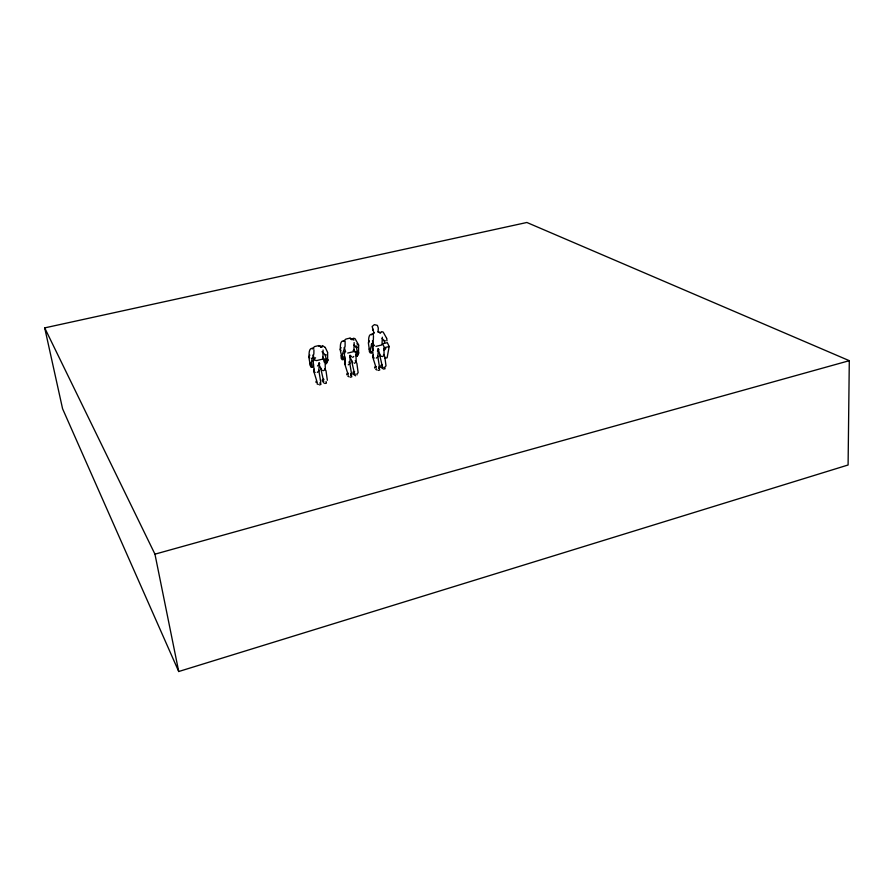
<?xml version="1.0" encoding="UTF-8"?>
<svg xmlns="http://www.w3.org/2000/svg" width="894" height="894" viewBox="0 0 894 894"><rect width="100%" height="100%" fill="white"/><g stroke="black" fill="none" stroke-linecap="round" stroke-linejoin="round"><path stroke-width="1.34" d="M849.3 360.684L848.093 464.992L178.722 671.517L62.58 408.748L44.7 327.886L526.868 222.483L849.3 360.684L154.953 554.168L44.7 327.886M341.039 355.6L341.262 358.438L342.156 359.712L343.452 359.645L342.335 357.488L343.609 359.41M374.027 333.306L372.15 326.466L374.385 324.645L377.38 325.371L378.296 328.02L378.073 332.367M356.125 345.799L357.332 352.135L358.516 352.27L358.65 345.084L356.874 343.777M319.225 362.919L318.856 370.988L317.281 372.407M344.671 351.744L344.469 354.18M350.303 355.387L349.811 363.422L348.258 364.83M313.358 361.701L313.57 359.243L315.604 357.812M372.82 345.084L373.223 350.392M378.43 348.694L377.827 356.706L376.296 358.103M315.973 382.353L316.118 381.269M346.749 374.754L346.906 373.681L348.224 373.223M374.597 368.004L374.765 366.931L376.061 366.484M322.913 358.315L323.08 350.001M353.946 350.828L354.136 342.57M384.007 350.169L384.454 347.677L382.61 343.799L387.325 342.659L389.169 346.526L387.113 357.768L384.778 358.349M382.029 344.168L382.341 337.183M370.496 350.973L371.58 352.94L370.284 352.996L369.401 351.733L369.222 348.906L369.982 348.436M358.148 346.492L358.583 344.883L355.063 338.703L353.588 338.211L351.655 339.72M312.196 358.304L311.168 363.299L309.961 363.724L308.832 356.929L309.838 355.052M340.994 350.627L340.413 349.52C340.212 346.425 339.943 338.982 345.118 341.284L345.095 346.313L341.698 356.348L340.089 349.42L341.095 347.565M371.68 344.112L370.496 349.073L369.3 349.487L368.362 342.748L369.378 340.905M357.142 351.409L356.371 356.315M314.42 369.244L313.593 370.786L317.314 382.755M345.375 361.701L344.548 363.232L348.258 375.1M373.39 355.007L372.563 356.527L376.273 368.306M370.395 351.331L370.496 348.861M357.555 373.401L358.136 372.664L356.862 363.31L355.264 360.617M327.003 362.673L326.053 363.869L327.662 360.461L327.495 359.265L326.254 358.874L325.517 363.813M357.879 355.175L356.918 356.371L358.505 353.521L357.924 351.51M384.856 349.71L385.828 348.515M379.838 333.127L381.716 331.629L383.202 332.121L386.644 338.256M320.521 347.151L322.51 345.609L325.26 347.453M312.229 348.883L314.565 346.581L318.823 345.565L321.874 347.04M343.397 341.452L345.788 339.15L347.542 338.658L349.979 338.156L351.957 339.128M371.602 334.848L374.038 332.546M317.493 365.948L319.806 363.746M377.391 350.973L378.967 349.52M382.431 356.605L384.096 355.32L383.951 348.213M354.482 363.31L356.192 362.003L355.968 354.884M352.717 357.388L353.756 356.494M324.466 370.127L323.058 370.719M314.185 359.824L313.146 360.662L313.191 362.171L314.375 372.228L315.213 372.362M319.963 382.934L320.778 382.319L318.789 370.306M350.85 375.301L351.655 374.687L349.722 362.752L348.839 362.025M378.799 368.507L379.615 367.903L377.726 356.036M371.334 344.224L372.396 343.363L373.368 339.664L373.48 335.809M311.782 358.438L312.855 357.566L313.861 353.8L313.928 349.912M378.397 370.44L379.749 369.982L378.799 366.898M319.504 384.912L320.901 384.442L320.343 382.99L320.577 383.716M350.414 377.246L351.789 376.787L350.85 373.67L351.431 376.083L351.253 375.346M353.722 351.621L347.71 353.063M381.85 344.95L375.916 346.38M322.656 359.12L316.543 360.595L315.124 360.204M374.541 345.386L372.351 346.492L373.2 356.639M384.454 347.677L389.169 346.526M385.549 340.804L384.576 340.983L382.062 338.468M357.455 347.442L356.494 347.621L353.946 345.095M326.422 354.918L325.461 355.086L322.019 351.7M324.768 383.481L326.321 383.213M382.397 365.043L380.9 365.288L380.766 367.211L383.504 369.054L385.023 368.797L384.968 368.116M354.639 371.77L353.13 372.016L352.951 373.96L355.6 375.838M384.454 367.523L386.007 365.903L384.778 356.605L383.492 354.437M323.986 379.335L322.443 379.581L322.253 380.643L323.773 382.934M373.379 334.658C368.25 332.378 368.507 339.776 368.697 342.849M313.872 348.727C308.665 346.425 308.944 353.901 309.168 357.03L309.749 358.136M374.195 358.081L373.301 357.254M321.996 370.462L319.404 365.456L318.979 362.841M380.363 356.08L381.123 356.248L380.363 356.08L377.972 348.671M352.906 362.908L350.347 357.935L349.945 355.331M355.365 374.184L354.583 373.96L351.554 360.662M383.258 367.412L382.487 367.188L379.481 353.979M380.676 332.791L378.173 331.562M321.304 346.838L318.689 345.754L321.829 347.084M351.912 339.217L349.867 338.334L353.946 340.111M353.085 350.437L355.935 351.834L355.968 354.862M323.181 358.405L324.969 359.321L325.371 369.535M375.748 369.378L377.156 370.049M347.822 376.162L349.196 376.843M316.968 383.794L318.298 384.487M349.576 355.566L351.666 356.784M353.856 349.61L355.063 352.325M322.879 357.086L324.209 362.148M311.447 366.451L312.386 367.199L311.09 367.255L309.86 364.774L310.665 362.64L311.715 364.473L311.447 366.451L311.28 364.853L312.554 366.953M341.799 355.119L342.815 356.941L342.558 358.896M371.725 352.705L370.664 351.23M324.813 368.63L326.019 370.854L327.338 380.274M325.271 347.464L327.562 352.325M312.978 354.94L314.565 359.399M344.201 347.453L345.643 351.901M372.452 340.793L373.759 345.24M356.773 373.949L357.119 374.877M326.053 381.548L326.344 382.498M325.058 354.583L326.422 359.611L327.606 359.757L327.64 352.538M323.74 381.582L320.7 368.183M384.085 340.502L384.599 342.637M154.953 554.168L178.722 671.517M344.883 360.327L345.363 364.651L344.224 353.164M386.711 338.468L387.001 340.882M345.363 364.651L344.413 356.013L344.793 359.611M313.313 362.897L313.481 365.165M358.516 352.068L358.505 353.521L358.516 352.068M350.861 356.214L349.71 356.918L350.861 356.214M327.606 359.544L327.617 361.008L327.606 359.544M372.843 329.987L372.563 328.891L372.843 329.987"/></g></svg>
